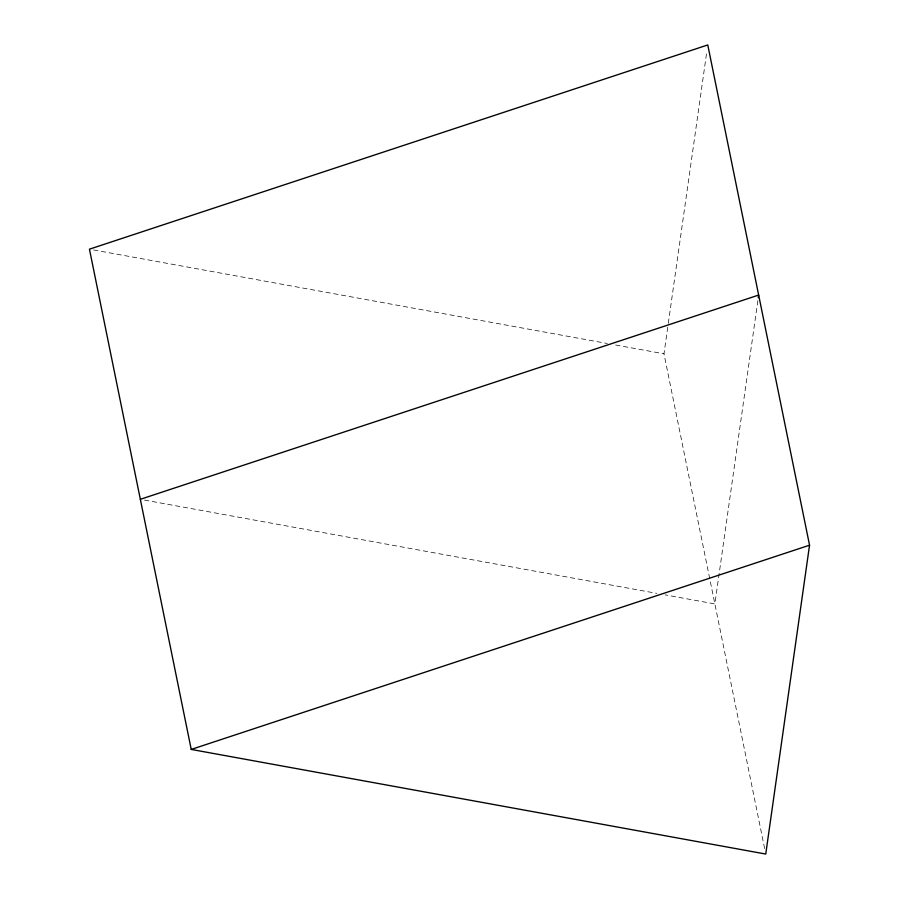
<?xml version="1.0" encoding="UTF-8"?>
<svg xmlns="http://www.w3.org/2000/svg" width="899" height="899" viewBox="0 0 899 899"><rect width="100%" height="100%" fill="white"/><g stroke="black" fill="none" stroke-linecap="round" stroke-linejoin="round"><path stroke-width="0.67" stroke-dasharray="4.5 3.37" d="M764.633 848.555L663.979 353.801L668.103 324.719M668.294 323.337L706.783 51.872M757.868 300.614L714.862 603.926L665.148 594.868M93.597 249.944L607.353 343.497M615.635 345.002L663.979 353.801M144.492 500.069L656.854 593.362"/><path stroke-width="1.35" d="M758.262 297.839L758.655 295.074L140.345 499.305M809.549 545.199L765.746 854.05L191.229 749.429L89.45 249.18L707.771 44.95L809.549 545.199L191.229 749.429"/></g></svg>
